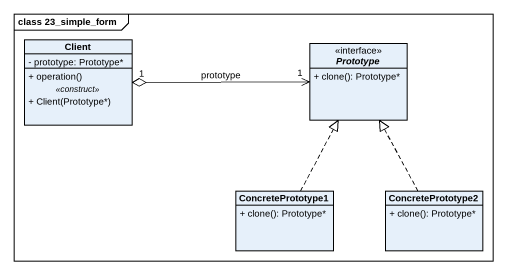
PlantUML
@startuml
mainframe class 23_simple_form
hide circle
hide empty members
skinparam classAttributeIconSize 0
class Client {
  - prototype: Prototype*
  --
  + operation()
  .. <<construct>> ..
  + Client(Prototype*)
}
interface Prototype {
  + clone(): Prototype*
}
class ConcretePrototype1 {
  + clone(): Prototype*
}
class ConcretePrototype2 {
  + clone(): Prototype*
}
Prototype "1" <-left-o "1" Client : prototype
ConcretePrototype1 .up.|> Prototype
ConcretePrototype2 .up.|> Prototype
@enduml
